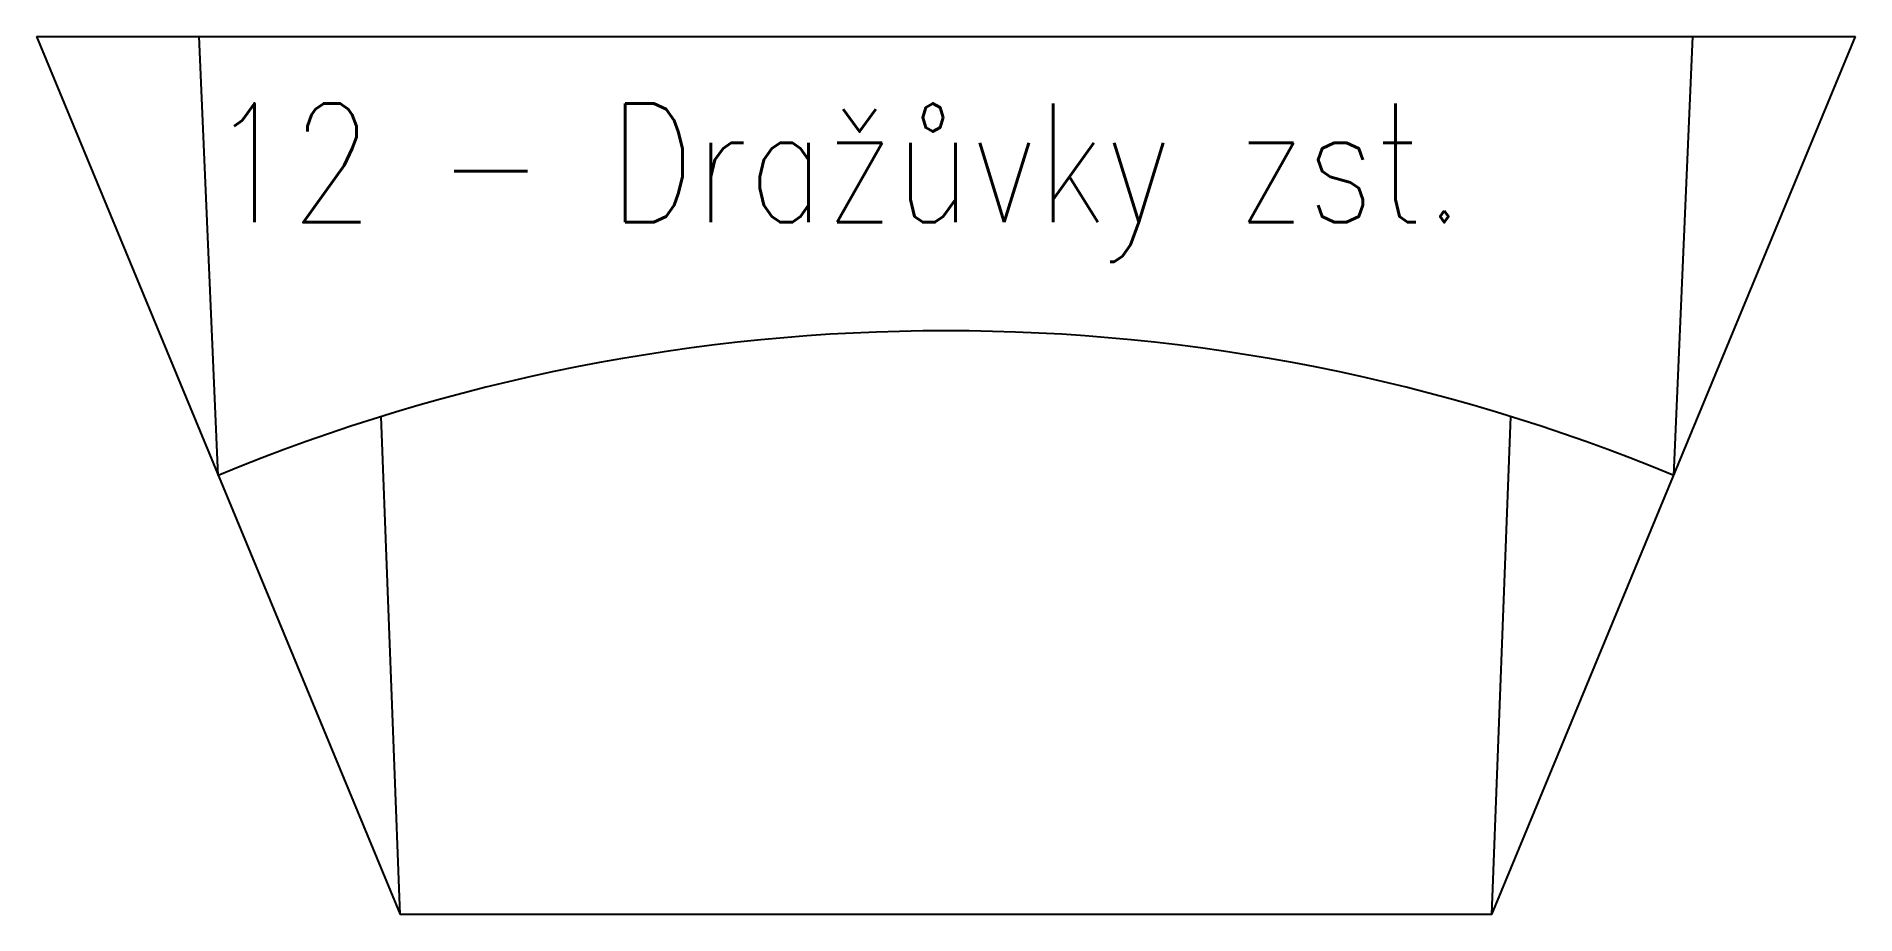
# Model space of a CAD drawing. Header units: millimetres. Extents: x 1 to 767, y 0 to 370.
import ezdxf

# ---------------------------------------------------------------- set-up
doc = ezdxf.new("R2010")
doc.units = ezdxf.units.MM
doc.header["$LTSCALE"] = 6
doc.header["$MEASUREMENT"] = 0
doc.layers.add('rozhrani', color=4, linetype='CONTINUOUS')
doc.layers.add('TTmoduly', color=3, linetype='CONTINUOUS')
doc.styles.add('ROMANS', font='romans', dxfattribs={"width": 0.8})

msp = doc.modelspace()

# ---------------------------------------------------------------- linework, layer by layer
at = {"layer": 'rozhrani'}
for p, q in [((78.03, 184.89), (69.97, 369.66)), ((690.33, 184.89), (698.39, 369.66)), ((154.57, 0.11), (146.5, 209.66)), ((613.79, 0.11), (621.86, 209.66))]:
    msp.add_line(p, q, dxfattribs=at)
at = {"layer": 'TTmoduly'}
for p, q in [((1.5, 369.66), (766.86, 369.66)), ((1.5, 369.66), (154.57, 0.11)), ((613.79, 0.11), (766.86, 369.66)), ((613.79, 0.11), (154.57, 0.11))]:
    msp.add_line(p, q, dxfattribs=at)
msp.add_arc((384.18, -554.22), 800, 67.5, 112.5, dxfattribs=at)

# ---------------------------------------------------------------- texts
at = {"layer": 'TTmoduly', "insert": (74.4, 341.47), "char_height": 50, "attachment_point": 1, "style": 'ROMANS'}
msp.add_mtext_dynamic_manual_height_columns('12 - Dražůvky zst.', width=617.6, gutter_width=150, heights=[0], dxfattribs=at)

doc.saveas('drawing.dxf')
